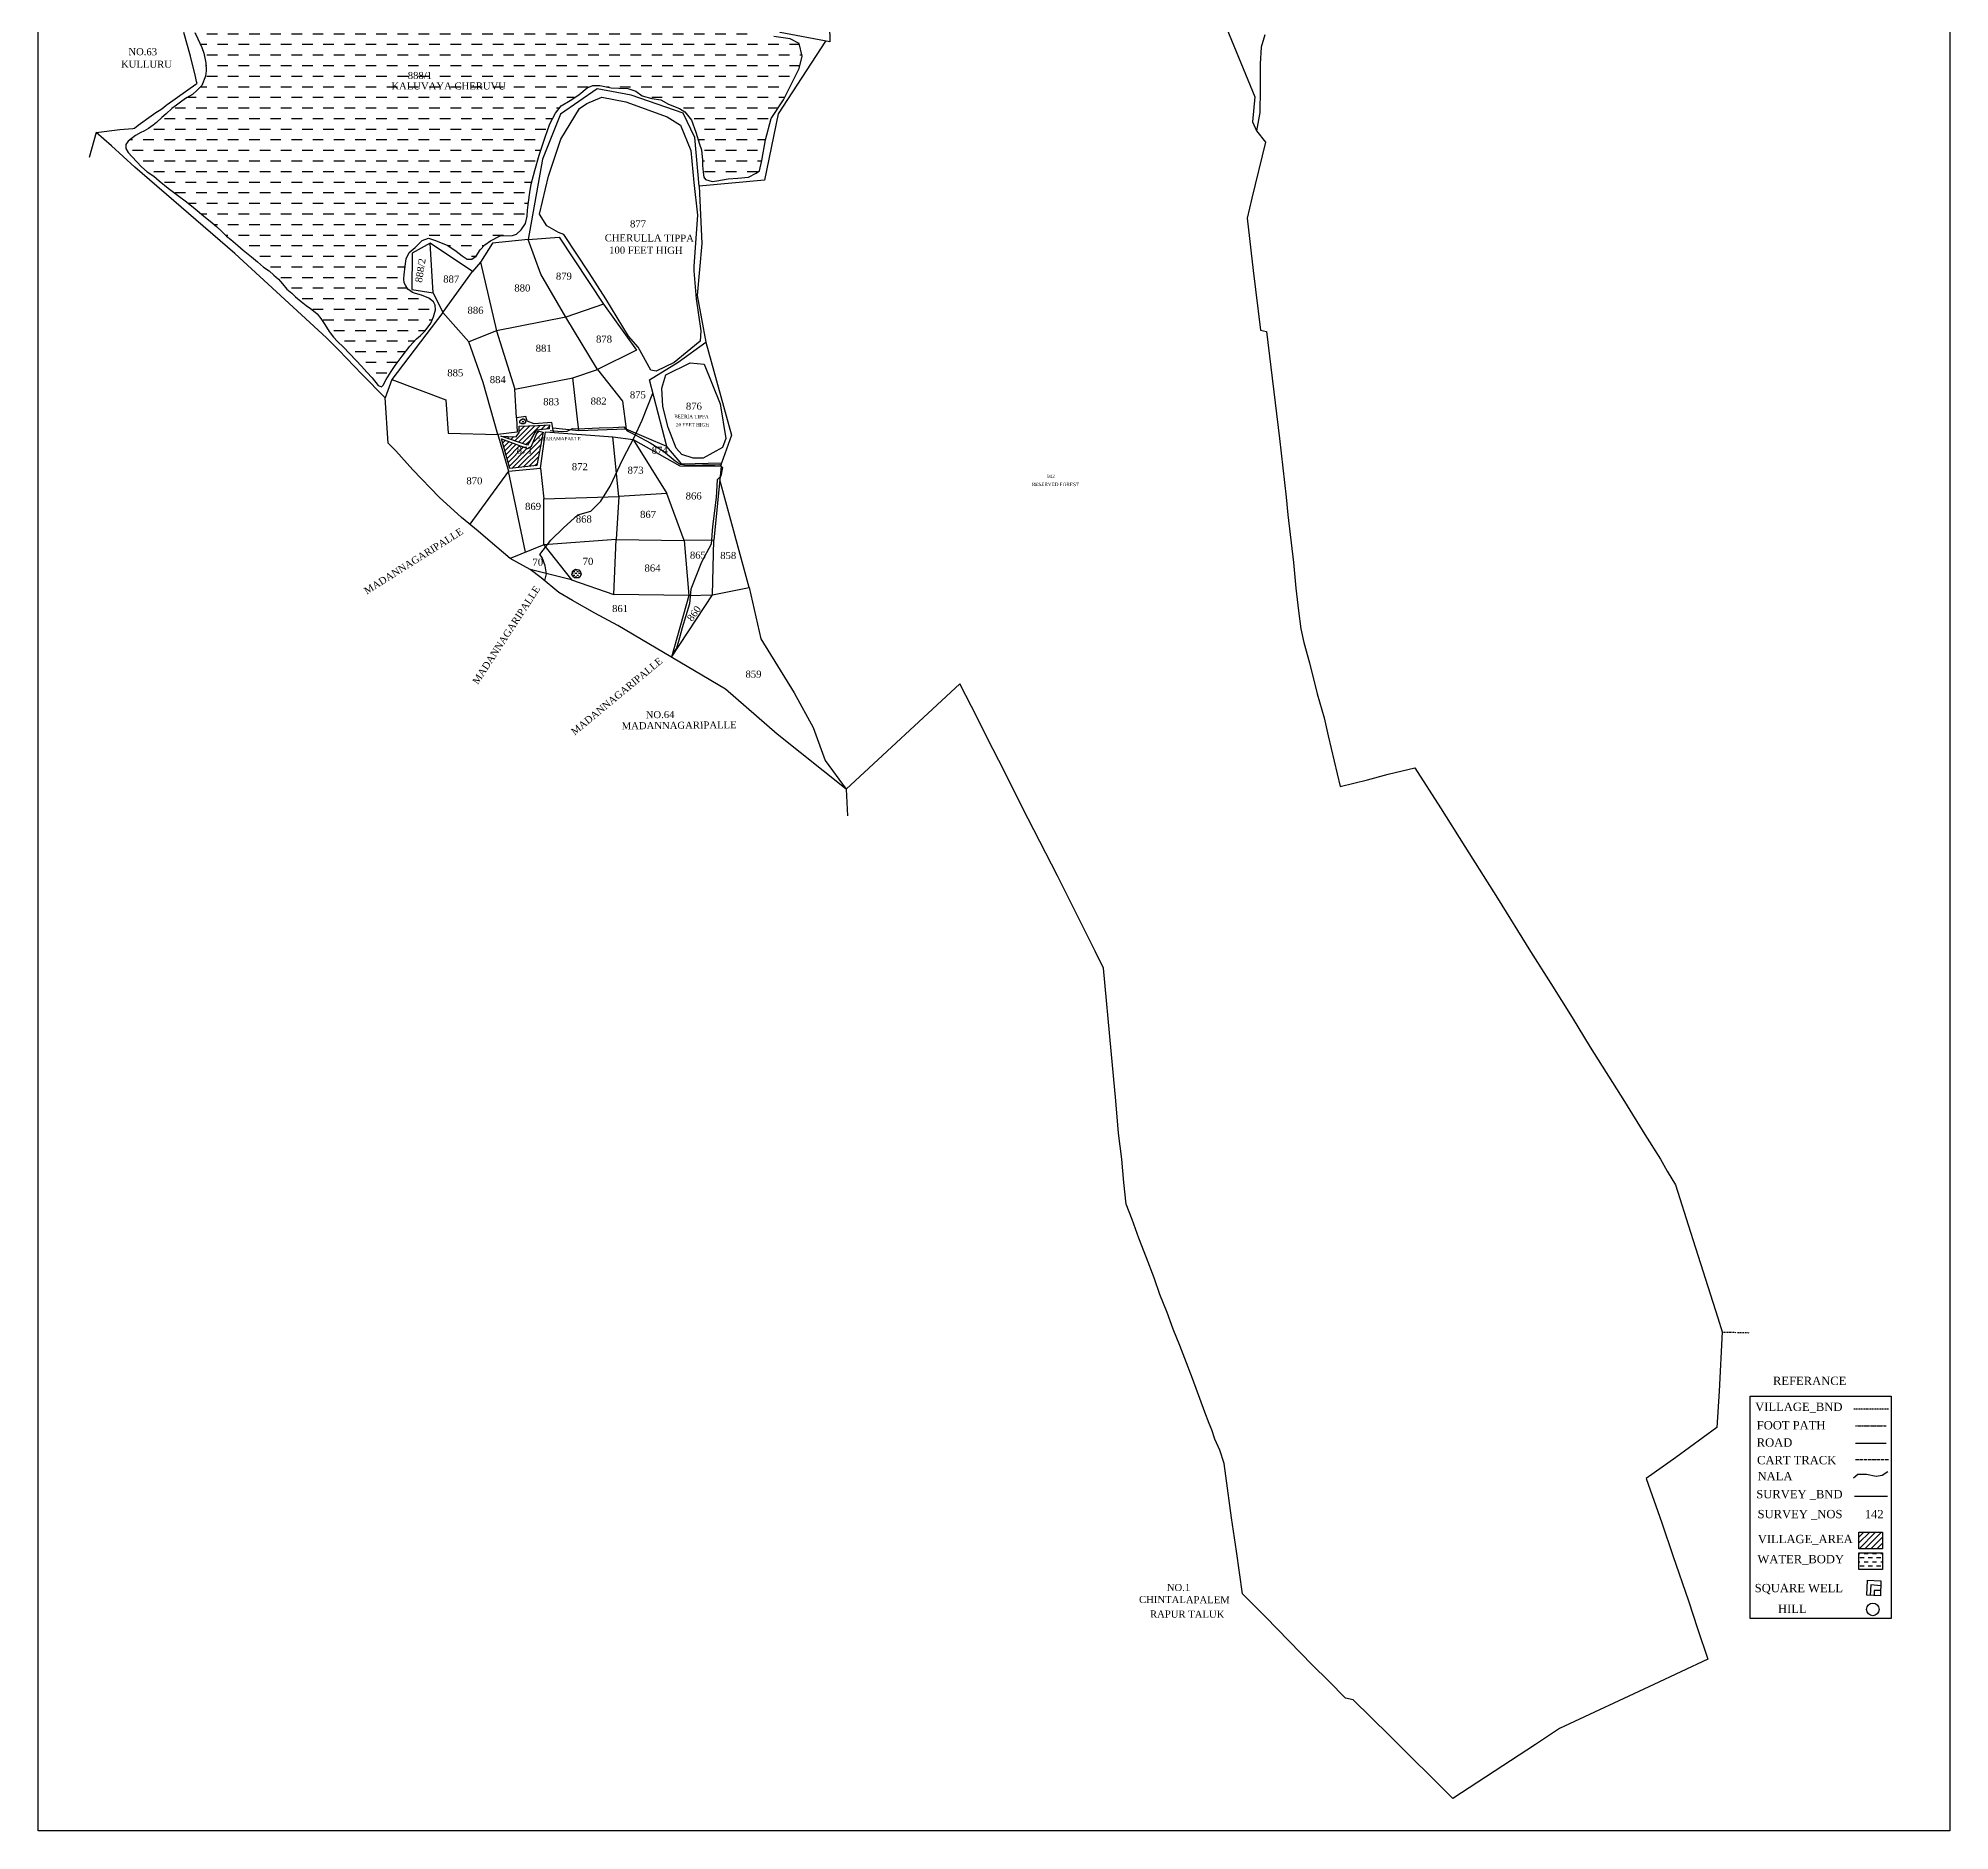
# Model space of a CAD drawing. Header units: inches. Extents: x 38 to 715, y -32 to 1237.
# Drawn here: x 38 to 715, y -32 to 602 of the extents above; entities that cross this region are included whole.
import ezdxf

# ---------------------------------------------------------------- set-up
doc = ezdxf.new("R2010")
doc.units = ezdxf.units.IN
doc.header["$MEASUREMENT"] = 0
for name, pattern in [('ACAD_ISO02W100', [15, 12, -3]), ('ACAD_ISO07W100', [3, 0, -3]), ('BORDER', [1.75, 0.5, -0.25, 0.5, -0.25, 0, -0.25])]:
    doc.linetypes.add(name, pattern=pattern)
for name, color, linetype in [('CARTTRACK', 30, 'ACAD_ISO02W100'), ('HILL', 8, 'Continuous'), ('NALA', 4, 'Continuous'), ('SQUAREWELL', 5, 'Continuous'), ('SURVEY_BND', 7, 'Continuous'), ('SURVEY_NO', 7, 'Continuous'), ('TEXT', 7, 'Continuous'), ('VILLAGE_AREA', 1, 'Continuous'), ('WATER_BODY', 4, 'Continuous')]:
    doc.layers.add(name, color=color, linetype=linetype)
for name, color, linetype, lineweight in [('FOOTPATH', 150, 'ACAD_ISO07W100', 30), ('ROAD', 1, 'Continuous', 25), ('VILL_BOUNDARY', 6, 'BORDER', 30)]:
    doc.layers.add(name, color=color, linetype=linetype, lineweight=lineweight)
doc.styles.get("Standard").update_dxf_attribs({"font": 'TIMES.TTF', "height": 0.12})

msp = doc.modelspace()

# ---------------------------------------------------------------- hatches: boundary and pattern name
at = {"layer": 'VILLAGE_AREA', "linetype": 'ByBlock'}
h = msp.add_hatch(dxfattribs=at)
h.set_pattern_fill('ANSI31', color=256, scale=10, angle=180, style=0)
h.set_pattern_definition([(225, (-127.7695, 654.0281), (0.8838835, -0.8838835), [])])
h.paths.add_polyline_path([(214.09, 463.53), (218.68, 464.03), (218.86, 465.38), (214.7, 465.16), (208.11, 464.92), (208.11, 462.68), (207.08, 461.24), (204.05, 461.28), (201.57, 461.39), (210.99, 458.26)])
h.paths.add_polyline_path([(216.6, 462.84), (214.72, 463.26), (212.43, 457.94), (211.08, 457.09), (201.86, 460.48), (204.76, 449.96), (214.3, 451.06)])
at = {"layer": 'VILLAGE_AREA'}
h = msp.add_hatch(dxfattribs=at)
h.set_pattern_fill('ANSI31', color=256, scale=11.78052, angle=180, style=0)
h.set_pattern_definition([(225, (-118.3175, -495.7345), (1.0412607, -1.0412607), [])])
h.paths.add_polyline_path([(682.42, 73.49), (682.42, 67.63), (690.69, 67.63), (690.69, 73.49)])
at = {"layer": 'WATER_BODY', "linetype": 'ByBlock'}
h = msp.add_hatch(dxfattribs=at)
h.set_pattern_fill('DASH', color=256, scale=30, angle=180, style=0)
h.paths.add_polyline_path([(220.95, 575.75), (223.02, 578.35), (226.15, 580.28), (229.19, 582.29), (232.15, 584.68), (234.14, 585.54), (236.6, 585.52), (240.69, 584.67), (243.32, 584.56), (246.55, 584.51), (249.4, 583.5), (251.64, 581.94), (255.09, 580.99), (258.2, 580.49), (260.95, 578.97), (264.86, 577.44), (266.78, 576.24), (269.15, 573.26), (270.63, 569.07), (271.97, 564.73), (272.63, 562.73), (272.94, 559.15), (272.94, 557.23), (273.26, 554.86), (273.42, 553.13), (274.11, 552.29), (276.38, 551.61), (278.04, 551.82), (282.06, 552.53), (285.48, 552.72), (289.28, 553.13), (291.99, 554.47), (293.21, 555.32), (293.96, 559.04), (295.28, 566.36), (297.35, 573.92), (301.71, 580.45), (305.54, 588.21), (307.24, 591.61), (308.24, 595.93), (307.17, 600.38), (304, 602.05), (298.23, 602.9), (292.3, 603.46), (285.03, 604.62), (282.56, 606.09), (274.3, 612.14), (267.33, 617.58), (261.69, 623.47), (256.03, 628.39), (250.89, 633.58), (246.52, 636.42), (240.85, 637.95), (234.03, 639.28), (229.77, 639.7), (225.3, 639.67), (221.62, 639.99), (215.83, 641.59), (211.08, 643.52), (207.07, 644.51), (203.39, 645.29), (201.03, 645.51), (195.62, 645.47), (192.75, 646.71), (189.61, 649.6), (186.95, 651.33), (183.09, 651.55), (178.87, 650.24), (174.51, 648.63), (165.89, 644.93), (160.13, 642.38), (154.48, 640.04), (150.37, 638.09), (146.35, 636.94), (140.8, 635.19), (133.2, 632.83), (128.48, 631.35), (122.49, 629.83), (116.45, 627.7), (113.92, 626.55), (111.05, 625.23), (107.59, 623.22), (105.16, 621.6), (101.77, 619.56), (98.66, 618.04), (94.79, 616), (93.23, 614.83), (91.77, 612.81), (91.14, 610.38), (91.26, 608.65), (92.11, 606.48), (93.33, 604.32), (94.3, 602.01), (95.79, 598.94), (96.47, 596.99), (97.2, 593.54), (97.32, 590.74), (97.1, 588.89), (95.71, 585.58), (93.99, 583.83), (92.41, 582.41), (90.29, 581.15), (88.71, 579.96), (86.82, 578.64), (85.13, 577.45), (83.11, 575.51), (81.64, 574.24), (79.75, 572.44), (78.51, 571.49), (76.86, 570.34), (75.22, 569.4), (74.16, 568.9), (72.27, 567.79), (70.75, 566.7), (69.64, 565.88), (68.9, 564.7), (68.88, 563.28), (69.64, 561.8), (71.04, 560.26), (72.69, 558.47), (74.42, 556.73), (76.41, 555.02), (78.77, 553.45), (80.65, 551.77), (83.8, 549.19), (87.19, 546.76), (90.37, 544.37), (93.37, 541.9), (96.31, 539.41), (99.35, 536.89), (100.92, 535.6), (102.89, 533.86), (104.46, 532.19), (105.96, 531.08), (108.45, 528.96), (110.4, 527.26), (113.33, 524.89), (115.5, 523.12), (117.61, 521.23), (119.57, 519.92), (121.24, 518.45), (122.85, 516.95), (124.29, 515.31), (125.88, 513.5), (127.63, 512.01), (128.92, 510.7), (130.86, 509.11), (132.66, 507.7), (134.21, 506.61), (135.28, 505.75), (136.58, 504.77), (137.9, 503.08), (139.34, 500.97), (140.87, 498.44), (141.17, 497.95), (142.36, 496.52), (143.77, 494.91), (145.93, 492.89), (148.01, 490.67), (150.38, 488.16), (152.22, 486.17), (154.19, 484.11), (156.02, 482.03), (158.2, 479.41), (159.36, 478.92), (160, 479.5), (160.98, 481.45), (162.72, 484.36), (164.21, 486.47), (166.67, 489.74), (169.37, 493.32), (171.74, 495.87), (173.11, 497.02), (174.86, 498.68), (176.82, 501.4), (177.77, 503.69), (178.52, 506.11), (178.4, 507.74), (177.82, 508.97), (176.11, 510.27), (173.56, 511.31), (171.43, 511.9), (170.28, 512.25), (168.67, 513.44), (167.81, 514.92), (167.44, 515.65), (167.21, 517.09), (167.36, 518.58), (167.79, 521.62), (168.11, 524.2), (169.19, 526.38), (171.22, 528.22), (173.81, 530.69), (175.97, 531.5), (178.49, 530.68), (182.79, 528.87), (185.81, 526.95), (187.96, 525.22), (189.73, 524.09), (191.38, 524.09), (192.85, 525.12), (194.26, 527.41), (195.89, 529.15), (197.95, 530.54), (201.31, 532.32), (205.68, 532.46), (207.19, 532.96), (208.84, 534.44), (210.36, 536.72), (210.9, 539.26), (211.1, 541.45), (211.34, 544.21), (211.84, 547.63), (212.36, 550.64), (213.61, 555.51), (215.14, 560.86), (217.28, 567.25), (218.91, 571.98)])
h = msp.add_hatch(dxfattribs=at)
h.set_pattern_fill('DASH', color=256, scale=5, angle=180, style=0)
h.set_pattern_definition([(180, (-127.76955, 654.0281), (-0.625, -0.625), [0.625, -0.625])])
h.paths.add_polyline_path([(209.82, 467.6), (209.26, 467.6), (208.43, 466.97), (208.36, 466.8), (208.28, 466.57), (208.28, 466.19), (208.43, 466), (209.05, 465.77), (209.74, 465.83), (210.14, 466), (210.36, 466.33), (210.39, 466.79)])
h.paths.add_polyline_path([(229.83, 413.28), (229.34, 414.05), (227.98, 414.33), (227.04, 413.71), (226.74, 412.51), (226.86, 412.39), (227.02, 411.98), (227.09, 411.71), (227.69, 411.3), (228.28, 411.24), (229.18, 411.32), (229.59, 411.52), (230.04, 412.52)])
at = {"layer": 'WATER_BODY'}
h = msp.add_hatch(dxfattribs=at)
h.set_pattern_fill('DASH', color=256, scale=11.78052, angle=180, style=0)
h.set_pattern_definition([(180, (-118.3175, -490.793), (-1.472565, -1.472565), [1.472565, -1.472565])])
h.paths.add_polyline_path([(682.42, 60.32), (690.69, 60.32), (690.69, 66.18), (682.42, 66.18)])

# ---------------------------------------------------------------- linework, layer by layer
at = {"linetype": 'ByBlock', "lineweight": 30}
msp.add_lwpolyline([(37.83, 1236.7), (714.56, 1236.7), (714.56, -32.2), (37.83, -32.2)], close=True, dxfattribs=at)
msp.add_lwpolyline([(643.84, 121.59), (693.84, 121.59), (693.84, 42.89), (643.84, 42.89)], close=True)
at = {"layer": 'CARTTRACK', "linetype": 'ByBlock'}
msp.add_lwpolyline([(204.28, 449.07), (190.64, 430.24)], dxfattribs=at)
at = {"layer": 'CARTTRACK', "ltscale": 0.1}
msp.add_lwpolyline([(681.14, 99.17), (693.03, 99.17)], dxfattribs=at)
at = {"layer": 'FOOTPATH', "linetype": 'ByBlock'}
for points in [[(217.14, 410.28), (217.75, 412.75), (217.27, 415.47), (216.21, 418.46), (215.39, 419.54), (219.32, 424.57), (223.77, 428.98), (228.81, 433.55), (233.5, 434.93), (236.95, 438.38), (240.26, 443.69), (244.83, 453.33), (248.94, 461.18), (251.6, 467.1), (255.46, 476.6)], [(219.07, 463.45), (223.14, 463.09), (225.13, 463.15), (226.95, 464.12), (228.83, 464.06), (236.36, 464.41), (241.42, 464.46), (245.19, 464.68), (246.29, 463.26), (249.65, 461.67), (254.42, 459.01), (259.21, 456.15), (263.37, 452.75), (265.15, 451.49), (267.46, 451.14), (273.04, 451.31), (277.32, 451.23), (279.11, 451.36), (280.08, 450.29), (279.52, 447.22), (278.17, 446.01), (277.86, 439.74), (276.59, 429.4), (276.06, 423.24), (272.59, 416.8), (268.88, 407.23), (268.42, 402.06), (265.84, 393.64), (264.83, 390), (263.76, 386.43), (262.87, 384.99), (262.06, 383.16)]]:
    msp.add_lwpolyline(points, dxfattribs=at)
at = {"layer": 'FOOTPATH', "ltscale": 0.01}
msp.add_lwpolyline([(681.17, 111.09), (692.1, 111.09)], dxfattribs=at)
at = {"layer": 'HILL', "linetype": 'ByBlock'}
for points in [[(232.06, 579.14), (237.38, 581.41), (245.91, 579.82), (260.5, 574.41), (265.26, 571.54), (268.91, 562.55), (269.9, 551.21), (271.2, 539.7), (269.96, 521.65), (269.96, 519.93), (270.78, 510.06), (272.39, 498.7), (272.17, 495.04), (262.99, 487.55), (256.6, 484.46), (254.72, 484.8), (250.22, 492.98), (246.78, 496.77), (238.81, 510), (232.88, 519.26), (223.92, 532.75), (222.03, 533.5), (217.91, 535.82), (215.3, 540.04), (218.52, 553.44), (222.87, 566.57), (229.44, 577.4), (232.06, 579.14)], [(258.59, 478.36), (260.06, 483.08), (268.62, 487.33), (273.61, 486.86), (279.28, 472.9), (281.28, 460.56), (280.05, 457.36), (273.26, 453.63), (269.68, 453.6), (265.66, 454.89), (263.62, 457.18), (260.89, 464.47), (258.97, 471.93), (258.59, 478.36)]]:
    msp.add_lwpolyline(points, dxfattribs=at)
msp.add_circle((687.32, 46.15), 2.23, dxfattribs=at)
at = {"layer": 'NALA'}
msp.add_lwpolyline([(680.53, 92.72), (682, 94.03), (685.09, 94.03), (685.09, 94.03), (688.52, 93.37), (688.52, 93.37), (690.63, 93.7), (692.59, 95)], dxfattribs=at)
at = {"layer": 'ROAD', "ltscale": 0.01}
msp.add_lwpolyline([(681.17, 104.98), (692.1, 104.98)], dxfattribs=at)
at = {"layer": 'SQUAREWELL'}
for points in [[(685.32, 56.46), (690.16, 56.24), (690.06, 51), (685.2, 51.24), (685.44, 56.45)], [(690.13, 54.46), (686.6, 54.89), (686.41, 51.18)], [(690.1, 52.8), (687.83, 52.83), (687.74, 51.11)]]:
    msp.add_lwpolyline(points, dxfattribs=at)
at = {"layer": 'SURVEY_BND', "linetype": 'ByBlock'}
for points in [[(526.54, 795.72), (505.72, 768.38), (491.52, 730.04), (462.53, 719.91), (449.57, 627.76), (468.57, 581.51), (467.72, 572.66), (469.09, 569.49)], [(317.56, 624.23), (318.08, 600.97), (300.54, 604.29), (302.68, 627.2), (301.06, 627.55), (304.16, 639.37), (306.42, 649.62)], [(316.53, 601.26), (299.8, 575.54), (294.99, 552.03), (271.8, 549.88), (270.27, 567.16), (266.1, 575.71), (247.75, 582.07), (235.7, 584.32), (222.75, 575.44), (216.39, 559.45), (211.31, 531.09), (198.66, 529.75), (194.44, 522.97), (191.63, 519.66), (176.61, 529.78), (170.26, 526.18), (170.13, 513.39), (177.64, 512.11), (176.61, 529.78)], [(271.8, 549.88), (272.78, 529.67), (271.12, 511.18), (274.14, 494.67)], [(224.57, 503.6), (215.74, 518.75), (211.31, 531.09), (222.22, 531.85), (237.94, 508.1), (224.57, 503.6)], [(194.44, 522.97), (200.1, 498.68), (190.27, 494.77), (181.12, 505.15), (163.07, 481.45), (160.68, 475)], [(177.64, 512.11), (181.12, 505.15), (191.63, 519.66)], [(237.94, 508.1), (249.58, 491.89), (235.8, 485), (244.63, 473.77), (245.94, 463.92), (229.26, 463.26), (227.08, 482.09)], [(200.1, 498.68), (206.57, 478.05), (227.08, 482.09), (235.8, 485), (224.57, 503.6), (200.1, 498.68)], [(163.07, 481.45), (182.12, 474.24), (182.97, 462.5), (200.51, 461.96), (195.4, 480.42), (190.27, 494.77)], [(260.32, 457.8), (254.22, 481.41), (264.41, 487.64), (274.14, 494.67), (283.25, 461.81), (279.67, 451.87)], [(229.26, 463.26), (220.04, 464.24), (219.7, 466.26), (213.45, 465.83), (210.98, 466.72), (210.45, 468.44), (207.12, 467.89), (206.57, 478.05)], [(207.12, 467.89), (207.39, 462.79), (200.51, 461.96)], [(200.51, 461.96), (204.28, 449.07), (215.62, 450.12), (217.39, 462.9), (241.21, 461.18), (248.43, 460.3), (265, 450.92), (279.59, 450.86), (279.67, 451.87), (265.7, 451.53), (260.32, 457.8), (245.94, 463.92)], [(220.29, 462.69), (220.04, 464.24)], [(279.59, 450.86), (277.02, 424.56), (266.53, 424.52), (260.41, 441.09), (243.4, 440.04), (241.21, 461.18)], [(248.43, 460.3), (260.41, 441.09)], [(210.39, 420.36), (204.28, 449.07)], [(215.62, 450.12), (216.78, 439.19), (243.4, 440.04), (242.46, 424.79), (266.53, 424.52), (268.15, 405.03), (276.52, 405.28), (277.02, 424.56)], [(276.52, 405.28), (289.57, 407.8), (279.12, 446.01)], [(268.15, 405.03), (241.59, 405.43), (242.46, 424.79), (216.84, 422.98), (216.78, 439.19)], [(216.84, 422.98), (204.91, 418.13)], [(216.84, 422.98), (226.66, 410.55), (211.94, 414.19)], [(226.66, 410.55), (241.59, 405.43)], [(289.57, 407.8), (293.59, 389.69), (305.45, 370.54), (312.17, 358.3), (316.37, 346.59), (323.8, 336.48)], [(268.15, 405.03), (262.06, 383.16), (276.52, 405.28)]]:
    msp.add_lwpolyline(points, dxfattribs=at)
at = {"layer": 'SURVEY_BND'}
msp.add_lwpolyline([(680.82, 86.18), (692.55, 86.18)], dxfattribs=at)
at = {"layer": 'VILL_BOUNDARY', "linetype": 'ByBlock'}
for points in [[(472.04, 603.43), (470.73, 599.09), (470.44, 593.17), (470.44, 584.24), (470.32, 575.99), (469.09, 569.49), (472.34, 565.43), (467.53, 545.69), (465.87, 538.63), (467.97, 520.11), (470.51, 498.98), (472.62, 498.45), (477.26, 460.59), (479.67, 439.78), (480.23, 433.53), (482.23, 416.7), (483.09, 407.59), (483.98, 399.63), (484.77, 393.26), (485.88, 388.39), (487.94, 381.19), (490.6, 370.2), (493.05, 361.73), (494.49, 355.34), (498.71, 337.37), (508.4, 339.83), (515.78, 341.75), (525.16, 344.06), (534.26, 329.9), (542.88, 316.23), (554.49, 297.93), (566.12, 279.01), (573.32, 267.69), (580.87, 255.68), (587.31, 245.13), (599.44, 225.91), (606.63, 214.2), (612.11, 205.49), (614.53, 201.32), (617.45, 196.41), (622.81, 179.73), (632.39, 149.4), (633.97, 144.36), (632.88, 123.35), (632.14, 110.54), (617.58, 99.93), (607.06, 92.53), (612.6, 76.79), (616.55, 65.18), (622.06, 49.15), (625.28, 39.39), (628.94, 28.5), (609.82, 19.61), (576.39, 3.94), (567.85, -1.64), (538.69, -20.8), (516.21, 1.49), (503.35, 14.17), (500.61, 14.73), (494.7, 20.78), (488.87, 26.5), (472.47, 43.35), (464.2, 51.7), (462.08, 66.72), (460.26, 78.6), (458.29, 93.47), (457.64, 97.77), (456.13, 102.51), (454.42, 106.42), (453.28, 109.69), (452.35, 111.97), (450.89, 115.97), (446.5, 127.9), (443.81, 134.96), (442.02, 139.59), (439.64, 145.38), (437.45, 151.24), (434.96, 157.66), (432.89, 163.49), (430.18, 170.54), (427.49, 177.56), (425.06, 184.2), (423.03, 189.6), (422.2, 197.29), (421.42, 205.53), (420.32, 214.75), (419.36, 226.22), (417.67, 243.85), (414.95, 273.12), (412.05, 279.19), (398.66, 305.86), (386.17, 330.12), (380.01, 342.53), (373.81, 354.66), (370.35, 361.61), (364.06, 373.81), (323.8, 336.48), (299.42, 355.91), (281.14, 371.86), (242.97, 394.46), (234.86, 398.79), (226.93, 403.31), (222.19, 406.08), (215.91, 411.29), (211.94, 414.19), (204.91, 418.13), (197.87, 424.12), (193.59, 427.82), (187.7, 432.66), (179.78, 439.8), (170.42, 449.55), (164.46, 456.2), (161.77, 458.98), (160.68, 475), (152.43, 483.42), (144.23, 491.9), (139.86, 496.23), (107.41, 526.12), (72.09, 556.62), (63.76, 564.18), (58.32, 568.88), (66.72, 570), (71.37, 570.38), (71.91, 570.48), (73.18, 571.51), (77.83, 574.82), (79.52, 576), (81.18, 577.05), (82.13, 577.76), (83.13, 578.59), (83.52, 578.87), (93.58, 586.05), (94.04, 586.29), (93.9, 586.95), (93.45, 588.72), (91.68, 595.87), (89.43, 604.33)], [(58.32, 568.88), (55.82, 560.09)], [(323.8, 336.48), (324.28, 327.02)]]:
    msp.add_lwpolyline(points, dxfattribs=at)
at = {"layer": 'VILL_BOUNDARY'}
for points in [[(633.92, 144.34), (643.42, 144.1)], [(680.56, 117.13), (693.09, 117.13)]]:
    msp.add_lwpolyline(points, dxfattribs=at)
at = {"layer": 'VILLAGE_AREA', "linetype": 'ByBlock'}
for points in [[(201.57, 461.39), (204.05, 461.28), (207.08, 461.24), (208.11, 462.68), (208.11, 464.92), (214.7, 465.16), (218.86, 465.38), (218.68, 464.03), (214.09, 463.53), (210.99, 458.26), (201.57, 461.39)], [(201.86, 460.48), (211.08, 457.09), (212.43, 457.94), (214.72, 463.26), (216.6, 462.84), (214.3, 451.06), (204.76, 449.96), (201.86, 460.48)]]:
    msp.add_lwpolyline(points, dxfattribs=at)
at = {"layer": 'VILLAGE_AREA'}
msp.add_lwpolyline([(682.42, 73.49), (690.69, 73.49), (690.69, 67.63), (682.42, 67.63)], close=True, dxfattribs=at)
at = {"layer": 'WATER_BODY', "linetype": 'ByBlock'}
for points in [[(93.33, 604.32), (94.3, 602.01), (95.79, 598.94), (96.47, 596.99), (97.2, 593.54), (97.32, 590.74), (97.1, 588.89), (95.71, 585.58), (93.99, 583.83), (92.41, 582.41), (90.29, 581.15), (88.71, 579.96), (86.82, 578.64), (85.13, 577.45), (83.11, 575.51), (81.64, 574.24), (79.75, 572.44), (78.51, 571.49), (76.86, 570.34), (75.22, 569.4), (74.16, 568.9), (72.27, 567.79), (70.75, 566.7), (69.64, 565.88), (68.9, 564.7), (68.88, 563.28), (69.64, 561.8), (71.04, 560.26), (72.69, 558.47), (74.42, 556.73), (76.41, 555.02), (78.77, 553.45), (80.65, 551.77), (83.8, 549.19), (87.19, 546.76), (90.37, 544.37), (93.37, 541.9), (96.31, 539.41), (99.35, 536.89), (100.92, 535.6), (102.89, 533.86), (104.46, 532.19), (105.96, 531.08), (108.45, 528.96), (110.4, 527.26), (113.33, 524.89), (115.5, 523.12), (117.61, 521.23), (119.57, 519.92), (121.24, 518.45), (122.85, 516.95), (124.29, 515.31), (125.88, 513.5), (127.63, 512.01), (128.92, 510.7), (130.86, 509.11), (132.66, 507.7), (134.21, 506.61), (135.28, 505.75), (136.58, 504.77), (137.9, 503.08), (139.34, 500.97), (140.87, 498.44), (141.17, 497.95), (142.36, 496.52), (143.77, 494.91), (145.93, 492.89), (148.01, 490.67), (150.38, 488.16), (152.22, 486.17), (154.19, 484.11), (156.02, 482.03), (158.2, 479.41), (159.36, 478.92), (160, 479.5), (160.98, 481.45), (162.72, 484.36), (164.21, 486.47), (166.67, 489.74), (169.37, 493.32), (171.74, 495.87), (173.11, 497.02), (174.86, 498.68), (176.82, 501.4), (177.77, 503.69), (178.52, 506.11), (178.4, 507.74), (177.82, 508.97), (176.11, 510.27), (173.56, 511.31), (171.43, 511.9), (170.28, 512.25), (168.67, 513.44), (167.81, 514.92), (167.44, 515.65), (167.21, 517.09), (167.36, 518.58), (167.79, 521.62), (168.11, 524.2), (169.19, 526.38), (171.22, 528.22), (173.81, 530.69), (175.97, 531.5), (178.49, 530.68), (182.79, 528.87), (185.81, 526.95), (187.96, 525.22), (189.73, 524.09), (191.38, 524.09), (192.85, 525.12), (194.26, 527.41), (195.89, 529.15), (197.95, 530.54), (201.31, 532.32), (205.68, 532.46), (207.19, 532.96), (208.84, 534.44), (210.36, 536.72), (210.9, 539.26), (211.1, 541.45), (211.34, 544.21), (211.84, 547.63), (212.36, 550.64), (213.61, 555.51), (215.14, 560.86), (217.28, 567.25), (218.91, 571.98), (220.95, 575.75), (223.02, 578.35), (226.15, 580.28), (229.19, 582.29), (232.15, 584.68), (234.14, 585.54), (236.6, 585.52), (240.69, 584.67), (243.32, 584.56), (246.55, 584.51), (249.4, 583.5), (251.64, 581.94), (255.09, 580.99), (258.2, 580.49), (260.95, 578.97), (264.86, 577.44), (266.78, 576.24), (269.15, 573.26), (270.63, 569.07), (271.97, 564.73), (272.63, 562.73), (272.94, 559.15), (272.94, 557.23), (273.26, 554.86), (273.42, 553.13), (274.11, 552.29), (276.38, 551.61), (278.04, 551.82), (282.06, 552.53), (285.48, 552.72), (289.28, 553.13), (291.99, 554.47)], [(291.99, 554.47), (293.21, 555.32), (293.96, 559.04), (295.28, 566.36), (297.35, 573.92), (301.71, 580.45), (305.54, 588.21), (307.24, 591.61), (308.24, 595.93), (307.17, 600.38), (304, 602.05), (298.23, 602.9)], [(208.43, 466.97), (209.26, 467.6), (209.82, 467.6), (210.39, 466.79), (210.36, 466.33), (210.14, 466), (209.74, 465.83), (209.05, 465.77), (208.43, 466), (208.28, 466.19), (208.28, 466.57), (208.36, 466.8), (208.43, 466.97)], [(226.74, 412.51), (227.04, 413.71), (227.98, 414.33), (229.34, 414.05), (229.83, 413.28), (230.04, 412.52), (229.59, 411.52), (229.18, 411.32), (228.28, 411.24), (227.69, 411.3), (227.09, 411.71), (227.02, 411.98), (226.86, 412.39), (226.74, 412.51)]]:
    msp.add_lwpolyline(points, dxfattribs=at)
at = {"layer": 'WATER_BODY'}
msp.add_lwpolyline([(682.42, 66.18), (690.69, 66.18), (690.69, 60.32), (682.42, 60.32)], close=True, dxfattribs=at)

# ---------------------------------------------------------------- texts
msp.add_text('REFERANCE', height=2.945).set_placement((651.99, 125.58))
at = {"layer": 'CARTTRACK'}
msp.add_text('CART TRACK', height=2.945, dxfattribs=at).set_placement((646.33, 97.53))
at = {"layer": 'FOOTPATH'}
msp.add_text('FOOT PATH', height=2.945, dxfattribs=at).set_placement((646.21, 109.87))
at = {"layer": 'HILL'}
msp.add_text('HILL', height=2.945, dxfattribs=at).set_placement((653.75, 44.89))
at = {"layer": 'NALA'}
msp.add_text('NALA', height=2.945, dxfattribs=at).set_placement((646.52, 91.86))
at = {"layer": 'ROAD'}
msp.add_text('ROAD', height=2.945, dxfattribs=at).set_placement((646.21, 103.76))
at = {"layer": 'SQUAREWELL'}
msp.add_text('SQUARE WELL', height=2.9451, dxfattribs=at).set_placement((645.5, 52.24))
at = {"layer": 'SURVEY_NO', "linetype": 'ByBlock'}
for s, p in [('888/1', (168.66, 587.85)), ('877', (247.34, 535.31)), ('887', (181.21, 515.79)), ('880', (206.39, 512.63)), ('879', (221.09, 516.81)), ('886', (189.81, 504.72)), ('878', (235.31, 494.53)), ('881', (213.94, 491.29)), ('885', (182.65, 482.58)), ('884', (197.69, 480.2)), ('883', (216.6, 472.36)), ('882', (233.39, 472.59)), ('875', (247.28, 474.8)), ('876', (267.12, 470.78)), ('871', (207.19, 455.26)), ('874', (255.03, 455.18)), ('870', (189.41, 444.37)), ('872', (226.73, 449.37)), ('873', (246.48, 448.11)), ('866', (267.03, 439.02)), ('869', (210.18, 435.33)), ('868', (228.16, 430.83)), ('867', (250.9, 432.49)), ('865', (268.54, 418.06)), ('858', (279.27, 417.95)), ('70', (212.8, 415.58)), ('70', (230.58, 415.87)), ('864', (252.47, 413.49)), ('861', (241, 399.17)), ('859', (288.22, 375.95))]:
    msp.add_text(s, height=2.5, dxfattribs=at).set_placement(p)
for s, rotation, p in [('888/2', 80.8994, (173.66, 515.64)), ('860', 53.99168, (269.32, 395.63)), ('NO.1', 359.76163, (437.37, 52.69)), ('CHINTALAPALEM', 359.76163, (427.54, 48.43)), ('RAPUR TALUK', 359.76163, (431.41, 43.29))]:
    msp.add_text(s, height=2.5, rotation=rotation, dxfattribs=at).set_placement(p)
at = {"layer": 'TEXT', "linetype": 'ByBlock'}
for s, height, rotation, p in [('NO.63', 2.5, 359.76163, (69.73, 596.28)), ('KULLURU', 2.5, 359.76163, (67.12, 591.89)), ('CHERULLA TIPPA', 2.5, 359.76163, (238.38, 530.37)), ('100 FEET HIGH', 2.5, 359.76163, (239.94, 526.05)), ('BEERIA TIPPA', 1.2, 359.76163, (263.02, 467.8)), ('SITARAMAPALLE', 1.2, 359.76163, (214.58, 459.97)), ('20 FEET HIGH', 1.2, 359.76163, (263.59, 464.87)), ('942', 1.2, 359.76163, (394.97, 446.63)), ('RESERVED FOREST', 1.2, 359.76163, (389.56, 443.8)), ('MADANNAGARIPALLE', 2.5, 32.23567, (154.14, 405.33)), ('MADANNAGARIPALLE', 2.5, 56.87799, (193.44, 373.34)), ('MADANNAGARIPALLE', 2.5, 39.62498, (227.75, 355.44)), ('MADANNAGARIPALLE', 2.5, 0.59239, (244.4, 357.63)), ('NO.64', 2.5, 0.59239, (252.91, 361.57))]:
    msp.add_text(s, height=height, rotation=rotation, dxfattribs=at).set_placement(p)
msp.add_text('KALUVAYA CHERUVU', height=2.5, dxfattribs=at).set_placement((162.84, 584.13))
at = {"layer": 'TEXT'}
for s, height, p in [('SURVEY _BND', 2.9451, (646.07, 85.47)), ('SURVEY _NOS', 2.9451, (646.53, 78.43)), ('142', 2.945, (684.46, 78.41))]:
    msp.add_text(s, height=height, dxfattribs=at).set_placement(p)
at = {"layer": 'VILL_BOUNDARY'}
msp.add_text('VILLAGE_BND', height=2.9451, dxfattribs=at).set_placement((645.67, 116.39))
at = {"layer": 'VILLAGE_AREA'}
msp.add_text('VILLAGE_AREA', height=2.9451, dxfattribs=at).set_placement((646.6, 69.6))
at = {"layer": 'WATER_BODY'}
msp.add_text('WATER_BODY', height=2.945, dxfattribs=at).set_placement((646.48, 62.48))

doc.saveas('drawing.dxf')
